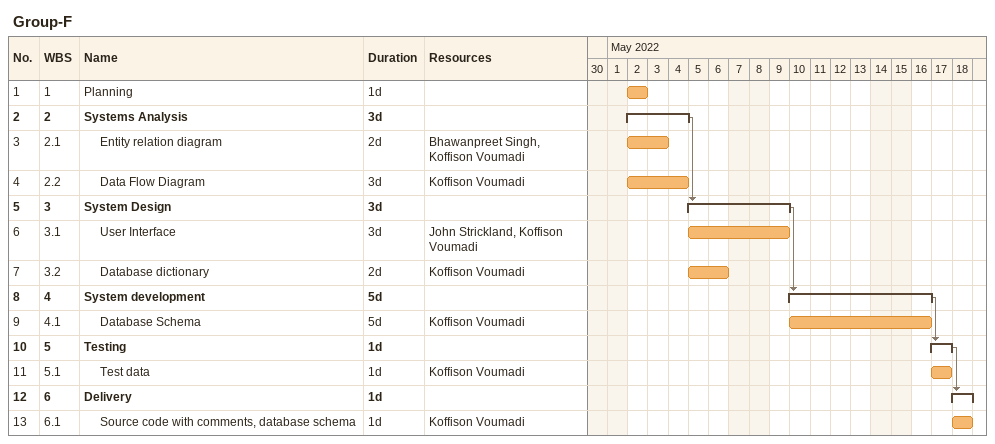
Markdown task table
Group-F

| ID | WBS | Task | Duration | Start | Finish | Predecessors | Resources |
|---|---|---|---|---|---|---|---|
| 1 | 1 | Planning | 1d | 2022-05-02 | 2022-05-02 |  |  |
| 2 | 2 | **Systems Analysis** | 3d | 2022-05-02 | 2022-05-04 |  |  |
| 3 | 2.1 | Entity relation diagram | 2d | 2022-05-02 | 2022-05-03 |  | Bhawanpreet Singh, Koffison Voumadi |
| 4 | 2.2 | Data Flow Diagram | 3d | 2022-05-02 | 2022-05-04 |  | Koffison Voumadi |
| 5 | 3 | **System Design** | 3d | 2022-05-05 | 2022-05-09 | 2 |  |
| 6 | 3.1 | User Interface | 3d | 2022-05-05 | 2022-05-09 |  | John Strickland, Koffison Voumadi |
| 7 | 3.2 | Database dictionary | 2d | 2022-05-05 | 2022-05-06 |  | Koffison Voumadi |
| 8 | 4 | **System development** | 5d | 2022-05-10 | 2022-05-16 | 5 |  |
| 9 | 4.1 | Database Schema | 5d | 2022-05-10 | 2022-05-16 |  | Koffison Voumadi |
| 10 | 5 | **Testing** | 1d | 2022-05-17 | 2022-05-17 | 8 |  |
| 11 | 5.1 | Test data | 1d | 2022-05-17 | 2022-05-17 |  | Koffison Voumadi |
| 12 | 6 | **Delivery** | 1d | 2022-05-18 | 2022-05-18 | 10 |  |
| 13 | 6.1 | Source code with comments, database schema | 1d | 2022-05-18 | 2022-05-18 |  | Koffison Voumadi |
